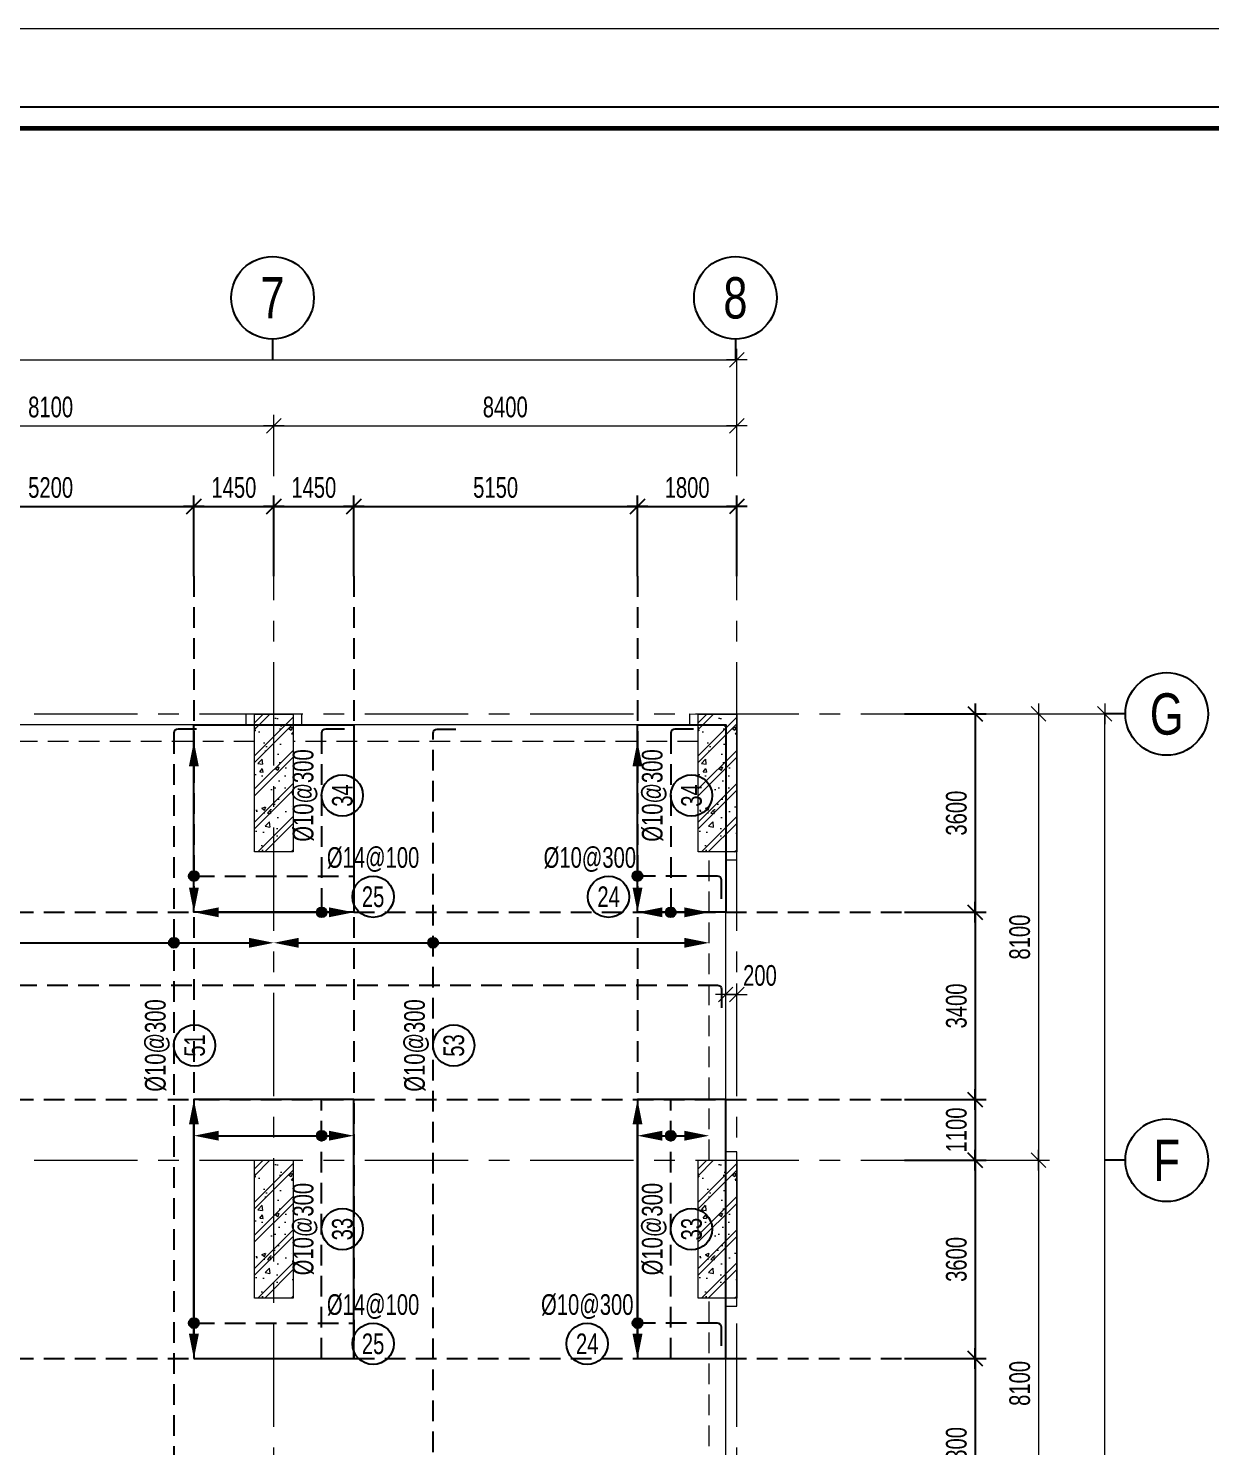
# Model space of a CAD drawing. Extents: x 475529 to 721982, y 1293854 to 1371032.
# Drawn here: x 677546 to 699000, y 1345291 to 1371032 of the extents above; entities that cross this region are included whole.
import ezdxf
from ezdxf.enums import TextEntityAlignment as Align

# ---------------------------------------------------------------- set-up
doc = ezdxf.new("R2010")
doc.units = 0
doc.header["$LTSCALE"] = 1500
doc.header["$MEASUREMENT"] = 0
doc.linetypes.add('CENTER', pattern=[2, 1.25, -0.25, 0.25, -0.25])
doc.linetypes.add('HIDDEN', pattern=[0.375, 0.25, -0.125])
doc.layers.get('Defpoints').update_dxf_attribs({"lineweight": 9})
for name, color, linetype, lineweight in [('02.CDC.DIM', 1, 'Continuous', 20), ('CDC- COT', 3, 'Continuous', 0), ('CDC- DAM', 3, 'Continuous', 5), ('CDC- TRUC', 5, 'CENTER', 15), ('Dim', 8, 'Continuous', 15)]:
    doc.layers.add(name, color=color, linetype=linetype, lineweight=lineweight)
for name, color, linetype in [('CDC-KHUNGTEN', 9, 'Continuous'), ('CDC.02.DIM', 1, 'Continuous'), ('CDC.06.TEXT', 2, 'Continuous'), ('KCS_CHI', 1, 'Continuous'), ('KCS_DIM', 1, 'Continuous'), ('KCS_HIDDEN', 8, 'HIDDEN'), ('KCS_STEEL_TOP', 4, 'HIDDEN'), ('KCS_TEXT_SOTHEP', 2, 'Continuous'), ('KCS_TEXT_THEP', 2, 'Continuous')]:
    doc.layers.add(name, color=color, linetype=linetype)
doc.layers.add('KCS_KHONG_IN', color=87, linetype='Continuous', plot=False)
doc.styles.add('BIGTEXT', font='', dxfattribs={"width": 0.8, "height": 1000})
doc.styles.add('KCS_SMTEXT', font='arial.ttf', dxfattribs={"width": 0.7})
doc.styles.add('VN simplex', font='arial.ttf', dxfattribs={"width": 0.7})
doc.styles.get('BIGTEXT').set_extended_font_data('.VnArialH')
doc.dimstyles.new('DIM A1 1-150 (Time City)', dxfattribs={"dimtxt": 375, "dimasz": 1.25, "dimexe": 200, "dimexo": 0, "dimgap": 150, "dimtad": 1, "dimdec": 0, "dimzin": 13, "dimdsep": 46, "dimtxsty": 'VN simplex', "dimblk1": 'D', "dimblk2": 'D', "dimsah": 1, "dimcen": 0, "dimdle": 50, "dimclrd": 1, "dimclre": 1, "dimclrt": 2, "dimadec": 0, "dimazin": 0, "dimtfac": 1, "dimtdec": 0, "dimtix": 1, "dimtmove": 2, "dimatfit": 3, "dimldrblk": 'D', "dimfxl": 1, "dimtolj": 1, "dimtzin": 13, "dimarcsym": 0})

# ---------------------------------------------------------------- blocks, each defined once
blk = doc.blocks.new('D')
at = {"color": 8}
blk.add_line((150, 0), (-150, 0), dxfattribs=at)
at = {"color": 3}
blk.add_line((106, 106), (-106, -106), dxfattribs=at)
blk = doc.blocks.new('*D235')
at = {"layer": 'Defpoints', "color": 0, "ltscale": 0.5, "transparency": 16777216}
for p in [(48900, 53828), (40800, 53024), (48900, 53024)]:
    blk.add_point(p, dxfattribs=at)
at = {"layer": 'Dim', "color": 1, "lineweight": -2, "ltscale": 0.5, "transparency": 16777216}
for p, q in [((40800, 53024), (40800, 54028)), ((40801, 53828), (48899, 53828)), ((48900, 53024), (48900, 54028))]:
    blk.add_line(p, q, dxfattribs=at)
at = {"layer": 'Dim', "color": 1, "lineweight": -2, "ltscale": 0.5, "transparency": 16777216, "xscale": 1.25, "yscale": 1.25, "zscale": 1.25, "rotation": 180}
blk.add_blockref('D', (40800, 53828), dxfattribs=at)
at = {"layer": 'Dim', "color": 1, "lineweight": -2, "ltscale": 0.5, "transparency": 16777216, "xscale": 1.25, "yscale": 1.25, "zscale": 1.25}
blk.add_blockref('D', (48900, 53828), dxfattribs=at)
at = {"layer": 'Dim', "color": 2, "ltscale": 0.5, "transparency": 16777216, "insert": (44850, 54169), "char_height": 375, "attachment_point": 5, "style": 'VN simplex'}
blk.add_mtext('\\A1;8100', dxfattribs=at)
blk = doc.blocks.new('*D236')
at = {"layer": 'Defpoints', "color": 0, "ltscale": 0.5, "transparency": 16777216}
for p in [(57300, 53828), (48900, 53024), (57300, 53024)]:
    blk.add_point(p, dxfattribs=at)
at = {"layer": 'Dim', "color": 1, "lineweight": -2, "ltscale": 0.5, "transparency": 16777216}
for p, q in [((48900, 53024), (48900, 54028)), ((48901, 53828), (57299, 53828)), ((57300, 53024), (57300, 54028))]:
    blk.add_line(p, q, dxfattribs=at)
at = {"layer": 'Dim', "color": 1, "lineweight": -2, "ltscale": 0.5, "transparency": 16777216, "xscale": 1.25, "yscale": 1.25, "zscale": 1.25, "rotation": 180}
blk.add_blockref('D', (48900, 53828), dxfattribs=at)
at = {"layer": 'Dim', "color": 1, "lineweight": -2, "ltscale": 0.5, "transparency": 16777216, "xscale": 1.25, "yscale": 1.25, "zscale": 1.25}
blk.add_blockref('D', (57300, 53828), dxfattribs=at)
at = {"layer": 'Dim', "color": 2, "ltscale": 0.5, "transparency": 16777216, "insert": (53100, 54169), "char_height": 375, "attachment_point": 5, "style": 'VN simplex'}
blk.add_mtext('\\A1;8400', dxfattribs=at)
blk = doc.blocks.new('*D237')
at = {"layer": 'Defpoints', "color": 0, "ltscale": 0.5, "transparency": 16777216}
for p in [(61803, 48600), (61803, 40500), (62778, 40500)]:
    blk.add_point(p, dxfattribs=at)
at = {"layer": 'Dim', "color": 1, "lineweight": -2, "ltscale": 0.5, "transparency": 16777216}
for p, q in [((61803, 48600), (62978, 48600)), ((62778, 48599), (62778, 40501)), ((61803, 40500), (62978, 40500))]:
    blk.add_line(p, q, dxfattribs=at)
at = {"layer": 'Dim', "color": 1, "lineweight": -2, "ltscale": 0.5, "transparency": 16777216, "xscale": 1.25, "yscale": 1.25, "zscale": 1.25}
for p, rotation in [((62778, 48600), 90), ((62778, 40500), 270)]:
    blk.add_blockref('D', p, dxfattribs=dict(at, rotation=rotation))
at = {"layer": 'Dim', "color": 2, "ltscale": 0.5, "transparency": 16777216, "insert": (62437, 44550), "char_height": 375, "attachment_point": 5, "rotation": 90, "style": 'VN simplex'}
blk.add_mtext('\\A1;8100', dxfattribs=at)
blk = doc.blocks.new('*D238')
at = {"layer": 'Defpoints', "color": 0, "ltscale": 0.5, "transparency": 16777216}
for p in [(61803, 40500), (61803, 32400), (62778, 32400)]:
    blk.add_point(p, dxfattribs=at)
at = {"layer": 'Dim', "color": 1, "lineweight": -2, "ltscale": 0.5, "transparency": 16777216}
for p, q in [((61803, 40500), (62978, 40500)), ((62778, 40499), (62778, 32401)), ((61803, 32400), (62978, 32400))]:
    blk.add_line(p, q, dxfattribs=at)
at = {"layer": 'Dim', "color": 1, "lineweight": -2, "ltscale": 0.5, "transparency": 16777216, "xscale": 1.25, "yscale": 1.25, "zscale": 1.25}
for p, rotation in [((62778, 40500), 90), ((62778, 32400), 270)]:
    blk.add_blockref('D', p, dxfattribs=dict(at, rotation=rotation))
at = {"layer": 'Dim', "color": 2, "ltscale": 0.5, "transparency": 16777216, "insert": (62437, 36450), "char_height": 375, "attachment_point": 5, "rotation": 90, "style": 'VN simplex'}
blk.add_mtext('\\A1;8100', dxfattribs=at)
blk = doc.blocks.new('*D254')
at = {"layer": 'Defpoints', "color": 0, "ltscale": 0.5, "transparency": 16777216}
for p in [(61803, 48600), (63978, 48600), (61803, 0)]:
    blk.add_point(p, dxfattribs=at)
at = {"layer": 'Dim', "color": 1, "lineweight": -2, "ltscale": 0.5, "transparency": 16777216}
for p, q in [((61803, 48600), (64178, 48600)), ((63978, 1), (63978, 48599)), ((61803, 0), (64178, 0))]:
    blk.add_line(p, q, dxfattribs=at)
at = {"layer": 'Dim', "color": 1, "lineweight": -2, "ltscale": 0.5, "transparency": 16777216, "xscale": 1.25, "yscale": 1.25, "zscale": 1.25}
for p, rotation in [((63978, 48600), 90), ((63978, 0), 270)]:
    blk.add_blockref('D', p, dxfattribs=dict(at, rotation=rotation))
at = {"layer": 'Dim', "color": 2, "ltscale": 0.5, "transparency": 16777216, "insert": (63637, 24300), "char_height": 375, "attachment_point": 5, "rotation": 90, "style": 'VN simplex'}
blk.add_mtext('\\A1;48600', dxfattribs=at)
blk = doc.blocks.new('*D257')
at = {"layer": 'Defpoints', "color": 0, "ltscale": 0.5, "transparency": 16777216}
for p in [(57300, 55028), (0, 53024), (57300, 53024)]:
    blk.add_point(p, dxfattribs=at)
at = {"layer": 'Dim', "color": 1, "lineweight": -2, "ltscale": 0.5, "transparency": 16777216}
for p, q in [((0, 53024), (0, 55228)), ((57300, 53024), (57300, 55228)), ((1, 55028), (57299, 55028))]:
    blk.add_line(p, q, dxfattribs=at)
at = {"layer": 'Dim', "color": 1, "lineweight": -2, "ltscale": 0.5, "transparency": 16777216, "xscale": 1.25, "yscale": 1.25, "zscale": 1.25, "rotation": 180}
blk.add_blockref('D', (0, 55028), dxfattribs=at)
at = {"layer": 'Dim', "color": 1, "lineweight": -2, "ltscale": 0.5, "transparency": 16777216, "xscale": 1.25, "yscale": 1.25, "zscale": 1.25}
blk.add_blockref('D', (57300, 55028), dxfattribs=at)
at = {"layer": 'Dim', "color": 2, "ltscale": 0.5, "transparency": 16777216, "insert": (28650, 55369), "char_height": 375, "attachment_point": 5, "style": 'VN simplex'}
blk.add_mtext('\\A1;57300', dxfattribs=at)
blk = doc.blocks.new('*D268')
at = {"layer": 'Defpoints', "color": 0, "ltscale": 0.5, "transparency": 16777216}
for p in [(57300, 43510), (57100, 42869), (57300, 42869)]:
    blk.add_point(p, dxfattribs=at)
at = {"layer": 'Dim', "color": 1, "lineweight": -2, "ltscale": 0.5, "transparency": 16777216}
for p, q in [((57099, 43510), (57098, 43510)), ((57100, 42869), (57100, 43710)), ((57100, 43510), (57300, 43510)), ((57300, 42869), (57300, 43710)), ((57301, 43510), (57303, 43510))]:
    blk.add_line(p, q, dxfattribs=at)
at = {"layer": 'Dim', "color": 1, "lineweight": -2, "ltscale": 0.5, "transparency": 16777216, "xscale": 1.25, "yscale": 1.25, "zscale": 1.25}
blk.add_blockref('D', (57100, 43510), dxfattribs=at)
at = {"layer": 'Dim', "color": 1, "lineweight": -2, "ltscale": 0.5, "transparency": 16777216, "xscale": 1.25, "yscale": 1.25, "zscale": 1.25, "rotation": 180}
blk.add_blockref('D', (57300, 43510), dxfattribs=at)
at = {"layer": 'Dim', "color": 2, "ltscale": 0.5, "transparency": 16777216, "insert": (57722, 43852), "char_height": 375, "attachment_point": 5, "style": 'VN simplex'}
blk.add_mtext('\\A1;200', dxfattribs=at)
blk = doc.blocks.new('cot vach loi tang 3 new')
at = {"layer": 'CDC- COT'}
h = blk.add_hatch(dxfattribs=at)
h.set_pattern_fill('BT-01', color=8, scale=100, pattern_type=2)
h.set_pattern_definition([(50, (-116372, -574478.5), (717.2602, -62.7521), [75, -825]), (355, (-116372, -574478.5), (-138.7513, 752.1921), [60, -660]), (100.4514, (-116312.2, -574483.7), (578.5094, 689.4395), [63.7402, -701.1421]), (46.1842, (-116372, -574278.5), (1067.241, -165.519), [112.5, -1237.5]), (96.6356, (-116283.1, -574292.3), (934.6627, 974.118), [95.6103, -1051.713]), (351.1842, (-116372, -574278.5), (934.662, 974.1186), [90, -990]), (21, (-116272, -574328.5), (596.90705, -402.6189), [75, -825]), (326, (-116272, -574328.5), (243.3153, 725.15), [60, -660]), (71.4514, (-116222.26, -574362.05), (840.2226, 322.5305), [63.7402, -701.1421]), (37.5, (-116372, -574478.5), (12.15986, 332.89385), [0, -652, 0, -670, 0, -662.5]), (7.5, (-116372, -574478.5), (263.06954, 394.4117), [0, -382, 0, -637, 0, -252.5]), (327.5, (-116595, -574478.5), (533.82244, -22.55487), [0, -250, 0, -780, 0, -1035]), (317.5, (-116695, -574478.5), (583.18617, 100.105), [0, -325, 0, -518, 0, -735]), (45, (-116372, -574478.5), (-300.5204, 300.5204), []), (45, (-116372, -574356), (-300.5204, 300.5204), [])])
h.paths.add_polyline_path([(90757, -227243), (91457, -227243), (91457, -229743), (90757, -229743)])
h = blk.add_hatch(dxfattribs=at)
h.set_pattern_fill('BT-01', color=8, scale=100, pattern_type=2)
h.set_pattern_definition([(50, (-108322, -574478.5), (717.2602, -62.7521), [75, -825]), (355, (-108322, -574478.5), (-138.7513, 752.1921), [60, -660]), (100.4514, (-108262.2, -574483.7), (578.5094, 689.4395), [63.7402, -701.1421]), (46.1842, (-108322, -574278.5), (1067.241, -165.519), [112.5, -1237.5]), (96.6356, (-108233.1, -574292.3), (934.6627, 974.118), [95.6103, -1051.713]), (351.1842, (-108322, -574278.5), (934.662, 974.1186), [90, -990]), (21, (-108222, -574328.5), (596.90705, -402.6189), [75, -825]), (326, (-108222, -574328.5), (243.3153, 725.15), [60, -660]), (71.4514, (-108172.26, -574362.05), (840.2226, 322.5305), [63.7402, -701.1421]), (37.5, (-108322, -574478.5), (12.15986, 332.89385), [0, -652, 0, -670, 0, -662.5]), (7.5, (-108322, -574478.5), (263.06954, 394.4117), [0, -382, 0, -637, 0, -252.5]), (327.5, (-108545, -574478.5), (533.82244, -22.55487), [0, -250, 0, -780, 0, -1035]), (317.5, (-108645, -574478.5), (583.18617, 100.105), [0, -325, 0, -518, 0, -735]), (45, (-108322, -574478.5), (-300.5204, 300.5204), []), (45, (-108322, -574356), (-300.5204, 300.5204), [])])
h.paths.add_polyline_path([(98807, -227243), (99507, -227243), (99507, -229743), (98807, -229743)])
h = blk.add_hatch(dxfattribs=at)
h.set_pattern_fill('BT-01', color=8, scale=100, pattern_type=2)
h.set_pattern_definition([(50, (-116372, -582578.5), (717.2602, -62.7521), [75, -825]), (355, (-116372, -582578.5), (-138.7513, 752.1921), [60, -660]), (100.4514, (-116312.2, -582583.7), (578.5094, 689.4395), [63.7402, -701.1421]), (46.1842, (-116372, -582378.5), (1067.241, -165.519), [112.5, -1237.5]), (96.6356, (-116283.1, -582392.3), (934.6627, 974.118), [95.6103, -1051.713]), (351.1842, (-116372, -582378.5), (934.662, 974.1186), [90, -990]), (21, (-116272, -582428.5), (596.90705, -402.6189), [75, -825]), (326, (-116272, -582428.5), (243.3153, 725.15), [60, -660]), (71.4514, (-116222.26, -582462.05), (840.2226, 322.5305), [63.7402, -701.1421]), (37.5, (-116372, -582578.5), (12.15986, 332.89385), [0, -652, 0, -670, 0, -662.5]), (7.5, (-116372, -582578.5), (263.06954, 394.4117), [0, -382, 0, -637, 0, -252.5]), (327.5, (-116595, -582578.5), (533.82244, -22.55487), [0, -250, 0, -780, 0, -1035]), (317.5, (-116695, -582578.5), (583.18617, 100.105), [0, -325, 0, -518, 0, -735]), (45, (-116372, -582578.5), (-300.5204, 300.5204), []), (45, (-116372, -582456), (-300.5204, 300.5204), [])])
h.paths.add_polyline_path([(90757, -235343), (91457, -235343), (91457, -237843), (90757, -237843)])
h = blk.add_hatch(dxfattribs=at)
h.set_pattern_fill('BT-01', color=8, scale=100, pattern_type=2)
h.set_pattern_definition([(50, (-108322, -582578.5), (717.2602, -62.7521), [75, -825]), (355, (-108322, -582578.5), (-138.7513, 752.1921), [60, -660]), (100.4514, (-108262.2, -582583.7), (578.5094, 689.4395), [63.7402, -701.1421]), (46.1842, (-108322, -582378.5), (1067.241, -165.519), [112.5, -1237.5]), (96.6356, (-108233.1, -582392.3), (934.6627, 974.118), [95.6103, -1051.713]), (351.1842, (-108322, -582378.5), (934.662, 974.1186), [90, -990]), (21, (-108222, -582428.5), (596.90705, -402.6189), [75, -825]), (326, (-108222, -582428.5), (243.3153, 725.15), [60, -660]), (71.4514, (-108172.26, -582462.05), (840.2226, 322.5305), [63.7402, -701.1421]), (37.5, (-108322, -582578.5), (12.15986, 332.89385), [0, -652, 0, -670, 0, -662.5]), (7.5, (-108322, -582578.5), (263.06954, 394.4117), [0, -382, 0, -637, 0, -252.5]), (327.5, (-108545, -582578.5), (533.82244, -22.55487), [0, -250, 0, -780, 0, -1035]), (317.5, (-108645, -582578.5), (583.18617, 100.105), [0, -325, 0, -518, 0, -735]), (45, (-108322, -582578.5), (-300.5204, 300.5204), []), (45, (-108322, -582456), (-300.5204, 300.5204), [])])
h.paths.add_polyline_path([(98807, -235343), (99507, -235343), (99507, -237843), (98807, -237843)])
for points in [[(90757, -227243), (91457, -227243), (91457, -229743), (90757, -229743)], [(98807, -227243), (99507, -227243), (99507, -229743), (98807, -229743)], [(90757, -235343), (91457, -235343), (91457, -237843), (90757, -237843)], [(98807, -235343), (99507, -235343), (99507, -237843), (98807, -237843)]]:
    blk.add_lwpolyline(points, close=True, dxfattribs=at)
blk = doc.blocks.new('_Axis name')
at = {"layer": 'CDC.02.DIM'}
blk.add_line((0, 2.5), (0, 0), dxfattribs=at)
blk.add_circle((0, 7.5), 5, dxfattribs=at)
at = {"layer": 'CDC.02.DIM', "style": 'BIGTEXT', "width": 0.75}
blk.add_attdef('.', text='', height=5, dxfattribs=at).set_placement((0, 7.5), align=Align.MIDDLE)
blk = doc.blocks.new('KCS_MuiTenRaiThep')
blk.add_lwpolyline([(0, 0, 0, 1.2, 0), (3, 0, 1.2, 1.2, 0)], format="xyseb")
blk = doc.blocks.new('KCS_ChamRaiThep')
h = blk.add_hatch(color=256)
h.dxf.hatch_style = 1
h.paths.add_polyline_path([(0.6, 0, 1), (-0.6, 0, 1)])
blk.add_circle((0, 0), 0.6)
blk = doc.blocks.new('*D54')
at = {"layer": 'Defpoints', "color": 0, "transparency": 16777216}
for p in [(680550, 1362356), (675350, 1361090), (680550, 1361090)]:
    blk.add_point(p, dxfattribs=at)
at = {"layer": 'KCS_DIM', "color": 1, "lineweight": -2, "transparency": 16777216}
for p, q in [((675350, 1361090), (675350, 1362556)), ((680550, 1361090), (680550, 1362556)), ((675351, 1362356), (680549, 1362356))]:
    blk.add_line(p, q, dxfattribs=at)
at = {"layer": 'KCS_DIM', "color": 1, "lineweight": -2, "transparency": 16777216, "xscale": 1.25, "yscale": 1.25, "zscale": 1.25, "rotation": 180}
blk.add_blockref('D', (675350, 1362356), dxfattribs=at)
at = {"layer": 'KCS_DIM', "color": 1, "lineweight": -2, "transparency": 16777216, "xscale": 1.25, "yscale": 1.25, "zscale": 1.25}
blk.add_blockref('D', (680550, 1362356), dxfattribs=at)
at = {"layer": 'KCS_DIM', "color": 2, "transparency": 16777216, "insert": (677950, 1362697), "char_height": 375, "attachment_point": 5, "style": 'VN simplex'}
blk.add_mtext('\\A1;5200', dxfattribs=at)
blk = doc.blocks.new('*D55')
at = {"layer": 'Defpoints', "color": 0, "transparency": 16777216}
for p in [(682000, 1362356), (680550, 1361090), (682000, 1361090)]:
    blk.add_point(p, dxfattribs=at)
at = {"layer": 'KCS_DIM', "color": 1, "lineweight": -2, "transparency": 16777216}
for p, q in [((680550, 1361090), (680550, 1362556)), ((682000, 1361090), (682000, 1362556)), ((680551, 1362356), (681999, 1362356))]:
    blk.add_line(p, q, dxfattribs=at)
at = {"layer": 'KCS_DIM', "color": 1, "lineweight": -2, "transparency": 16777216, "xscale": 1.25, "yscale": 1.25, "zscale": 1.25, "rotation": 180}
blk.add_blockref('D', (680550, 1362356), dxfattribs=at)
at = {"layer": 'KCS_DIM', "color": 1, "lineweight": -2, "transparency": 16777216, "xscale": 1.25, "yscale": 1.25, "zscale": 1.25}
blk.add_blockref('D', (682000, 1362356), dxfattribs=at)
at = {"layer": 'KCS_DIM', "color": 2, "transparency": 16777216, "insert": (681275, 1362697), "char_height": 375, "attachment_point": 5, "style": 'VN simplex'}
blk.add_mtext('\\A1;1450', dxfattribs=at)
blk = doc.blocks.new('*D56')
at = {"layer": 'Defpoints', "color": 0, "transparency": 16777216}
for p in [(683450, 1362356), (682000, 1361090), (683450, 1361090)]:
    blk.add_point(p, dxfattribs=at)
at = {"layer": 'KCS_DIM', "color": 1, "lineweight": -2, "transparency": 16777216}
for p, q in [((682000, 1361090), (682000, 1362556)), ((683450, 1361090), (683450, 1362556)), ((682001, 1362356), (683449, 1362356))]:
    blk.add_line(p, q, dxfattribs=at)
at = {"layer": 'KCS_DIM', "color": 1, "lineweight": -2, "transparency": 16777216, "xscale": 1.25, "yscale": 1.25, "zscale": 1.25, "rotation": 180}
blk.add_blockref('D', (682000, 1362356), dxfattribs=at)
at = {"layer": 'KCS_DIM', "color": 1, "lineweight": -2, "transparency": 16777216, "xscale": 1.25, "yscale": 1.25, "zscale": 1.25}
blk.add_blockref('D', (683450, 1362356), dxfattribs=at)
at = {"layer": 'KCS_DIM', "color": 2, "transparency": 16777216, "insert": (682725, 1362697), "char_height": 375, "attachment_point": 5, "style": 'VN simplex'}
blk.add_mtext('\\A1;1450', dxfattribs=at)
blk = doc.blocks.new('*D57')
at = {"layer": 'Defpoints', "color": 0, "transparency": 16777216}
for p in [(688600, 1362356), (683450, 1361090), (688600, 1361090)]:
    blk.add_point(p, dxfattribs=at)
at = {"layer": 'KCS_DIM', "color": 1, "lineweight": -2, "transparency": 16777216}
for p, q in [((683450, 1361090), (683450, 1362556)), ((688600, 1361090), (688600, 1362556)), ((683451, 1362356), (688599, 1362356))]:
    blk.add_line(p, q, dxfattribs=at)
at = {"layer": 'KCS_DIM', "color": 1, "lineweight": -2, "transparency": 16777216, "xscale": 1.25, "yscale": 1.25, "zscale": 1.25, "rotation": 180}
blk.add_blockref('D', (683450, 1362356), dxfattribs=at)
at = {"layer": 'KCS_DIM', "color": 1, "lineweight": -2, "transparency": 16777216, "xscale": 1.25, "yscale": 1.25, "zscale": 1.25}
blk.add_blockref('D', (688600, 1362356), dxfattribs=at)
at = {"layer": 'KCS_DIM', "color": 2, "transparency": 16777216, "insert": (686025, 1362697), "char_height": 375, "attachment_point": 5, "style": 'VN simplex'}
blk.add_mtext('\\A1;5150', dxfattribs=at)
blk = doc.blocks.new('*D58')
at = {"layer": 'Defpoints', "color": 0, "transparency": 16777216}
for p in [(690400, 1362356), (688600, 1361090), (690400, 1361090)]:
    blk.add_point(p, dxfattribs=at)
at = {"layer": 'KCS_DIM', "color": 1, "lineweight": -2, "transparency": 16777216}
for p, q in [((688600, 1361090), (688600, 1362556)), ((690400, 1361090), (690400, 1362556)), ((688601, 1362356), (690399, 1362356))]:
    blk.add_line(p, q, dxfattribs=at)
at = {"layer": 'KCS_DIM', "color": 1, "lineweight": -2, "transparency": 16777216, "xscale": 1.25, "yscale": 1.25, "zscale": 1.25, "rotation": 180}
blk.add_blockref('D', (688600, 1362356), dxfattribs=at)
at = {"layer": 'KCS_DIM', "color": 1, "lineweight": -2, "transparency": 16777216, "xscale": 1.25, "yscale": 1.25, "zscale": 1.25}
blk.add_blockref('D', (690400, 1362356), dxfattribs=at)
at = {"layer": 'KCS_DIM', "color": 2, "transparency": 16777216, "insert": (689500, 1362697), "char_height": 375, "attachment_point": 5, "style": 'VN simplex'}
blk.add_mtext('\\A1;1800', dxfattribs=at)
blk = doc.blocks.new('*D30')
at = {"layer": 'Defpoints', "color": 0, "transparency": 16777216}
for p in [(693446, 1358589), (693446, 1354989), (694728, 1354989)]:
    blk.add_point(p, dxfattribs=at)
at = {"layer": 'KCS_DIM', "color": 1, "lineweight": -2, "transparency": 16777216}
for p, q in [((693446, 1358589), (694928, 1358589)), ((694728, 1358588), (694728, 1354990)), ((693446, 1354989), (694928, 1354989))]:
    blk.add_line(p, q, dxfattribs=at)
at = {"layer": 'KCS_DIM', "color": 1, "lineweight": -2, "transparency": 16777216, "xscale": 1.25, "yscale": 1.25, "zscale": 1.25}
for p, rotation in [((694728, 1358589), 90), ((694728, 1354989), 270)]:
    blk.add_blockref('D', p, dxfattribs=dict(at, rotation=rotation))
at = {"layer": 'KCS_DIM', "color": 2, "transparency": 16777216, "insert": (694387, 1356789), "char_height": 375, "attachment_point": 5, "rotation": 90, "style": 'VN simplex'}
blk.add_mtext('\\A1;3600', dxfattribs=at)
blk = doc.blocks.new('*D31')
at = {"layer": 'Defpoints', "color": 0, "transparency": 16777216}
for p in [(693446, 1354989), (693446, 1351589), (694728, 1351589)]:
    blk.add_point(p, dxfattribs=at)
at = {"layer": 'KCS_DIM', "color": 1, "lineweight": -2, "transparency": 16777216}
for p, q in [((693446, 1354989), (694928, 1354989)), ((694728, 1354988), (694728, 1351590)), ((693446, 1351589), (694928, 1351589))]:
    blk.add_line(p, q, dxfattribs=at)
at = {"layer": 'KCS_DIM', "color": 1, "lineweight": -2, "transparency": 16777216, "xscale": 1.25, "yscale": 1.25, "zscale": 1.25}
for p, rotation in [((694728, 1354989), 90), ((694728, 1351589), 270)]:
    blk.add_blockref('D', p, dxfattribs=dict(at, rotation=rotation))
at = {"layer": 'KCS_DIM', "color": 2, "transparency": 16777216, "insert": (694387, 1353289), "char_height": 375, "attachment_point": 5, "rotation": 90, "style": 'VN simplex'}
blk.add_mtext('\\A1;3400', dxfattribs=at)
blk = doc.blocks.new('*D32')
at = {"layer": 'Defpoints', "color": 0, "transparency": 16777216}
for p in [(693446, 1351589), (693446, 1350489), (694728, 1350489)]:
    blk.add_point(p, dxfattribs=at)
at = {"layer": 'KCS_DIM', "color": 1, "lineweight": -2, "transparency": 16777216}
for p, q in [((693446, 1351589), (694928, 1351589)), ((694728, 1351588), (694728, 1350490)), ((693446, 1350489), (694928, 1350489))]:
    blk.add_line(p, q, dxfattribs=at)
at = {"layer": 'KCS_DIM', "color": 1, "lineweight": -2, "transparency": 16777216, "xscale": 1.25, "yscale": 1.25, "zscale": 1.25}
for p, rotation in [((694728, 1351589), 90), ((694728, 1350489), 270)]:
    blk.add_blockref('D', p, dxfattribs=dict(at, rotation=rotation))
at = {"layer": 'KCS_DIM', "color": 2, "transparency": 16777216, "insert": (694387, 1351039), "char_height": 375, "attachment_point": 5, "rotation": 90, "style": 'VN simplex'}
blk.add_mtext('\\A1;1100', dxfattribs=at)
blk = doc.blocks.new('*D33')
at = {"layer": 'Defpoints', "color": 0, "transparency": 16777216}
for p in [(693446, 1350489), (693446, 1346889), (694728, 1346889)]:
    blk.add_point(p, dxfattribs=at)
at = {"layer": 'KCS_DIM', "color": 1, "lineweight": -2, "transparency": 16777216}
for p, q in [((693446, 1350489), (694928, 1350489)), ((694728, 1350488), (694728, 1346890)), ((693446, 1346889), (694928, 1346889))]:
    blk.add_line(p, q, dxfattribs=at)
at = {"layer": 'KCS_DIM', "color": 1, "lineweight": -2, "transparency": 16777216, "xscale": 1.25, "yscale": 1.25, "zscale": 1.25}
for p, rotation in [((694728, 1350489), 90), ((694728, 1346889), 270)]:
    blk.add_blockref('D', p, dxfattribs=dict(at, rotation=rotation))
at = {"layer": 'KCS_DIM', "color": 2, "transparency": 16777216, "insert": (694387, 1348689), "char_height": 375, "attachment_point": 5, "rotation": 90, "style": 'VN simplex'}
blk.add_mtext('\\A1;3600', dxfattribs=at)
blk = doc.blocks.new('*D34')
at = {"layer": 'Defpoints', "color": 0, "transparency": 16777216}
for p in [(693446, 1346889), (693446, 1343589), (694728, 1343589)]:
    blk.add_point(p, dxfattribs=at)
at = {"layer": 'KCS_DIM', "color": 1, "lineweight": -2, "transparency": 16777216}
for p, q in [((693446, 1346889), (694928, 1346889)), ((694728, 1346888), (694728, 1343590)), ((693446, 1343589), (694928, 1343589))]:
    blk.add_line(p, q, dxfattribs=at)
at = {"layer": 'KCS_DIM', "color": 1, "lineweight": -2, "transparency": 16777216, "xscale": 1.25, "yscale": 1.25, "zscale": 1.25}
for p, rotation in [((694728, 1346889), 90), ((694728, 1343589), 270)]:
    blk.add_blockref('D', p, dxfattribs=dict(at, rotation=rotation))
at = {"layer": 'KCS_DIM', "color": 2, "transparency": 16777216, "insert": (694387, 1345239), "char_height": 375, "attachment_point": 5, "rotation": 90, "style": 'VN simplex'}
blk.add_mtext('\\A1;3300', dxfattribs=at)
blk = doc.blocks.new('*D223')
at = {"layer": 'Defpoints', "color": 0, "transparency": 16777216}
for p in [(680550, 1362356), (675350, 1361090), (680550, 1361090)]:
    blk.add_point(p, dxfattribs=at)
at = {"layer": 'KCS_DIM', "color": 1, "lineweight": -2, "transparency": 16777216}
for p, q in [((675350, 1361090), (675350, 1362556)), ((680550, 1361090), (680550, 1362556)), ((675351, 1362356), (680549, 1362356))]:
    blk.add_line(p, q, dxfattribs=at)
at = {"layer": 'KCS_DIM', "color": 1, "lineweight": -2, "transparency": 16777216, "xscale": 1.25, "yscale": 1.25, "zscale": 1.25, "rotation": 180}
blk.add_blockref('D', (675350, 1362356), dxfattribs=at)
at = {"layer": 'KCS_DIM', "color": 1, "lineweight": -2, "transparency": 16777216, "xscale": 1.25, "yscale": 1.25, "zscale": 1.25}
blk.add_blockref('D', (680550, 1362356), dxfattribs=at)
at = {"layer": 'KCS_DIM', "color": 2, "transparency": 16777216, "insert": (677950, 1362697), "char_height": 375, "attachment_point": 5, "style": 'VN simplex'}
blk.add_mtext('\\A1;5200', dxfattribs=at)
blk = doc.blocks.new('*D224')
at = {"layer": 'Defpoints', "color": 0, "transparency": 16777216}
for p in [(682000, 1362356), (680550, 1361090), (682000, 1361090)]:
    blk.add_point(p, dxfattribs=at)
at = {"layer": 'KCS_DIM', "color": 1, "lineweight": -2, "transparency": 16777216}
for p, q in [((680550, 1361090), (680550, 1362556)), ((682000, 1361090), (682000, 1362556)), ((680551, 1362356), (681999, 1362356))]:
    blk.add_line(p, q, dxfattribs=at)
at = {"layer": 'KCS_DIM', "color": 1, "lineweight": -2, "transparency": 16777216, "xscale": 1.25, "yscale": 1.25, "zscale": 1.25, "rotation": 180}
blk.add_blockref('D', (680550, 1362356), dxfattribs=at)
at = {"layer": 'KCS_DIM', "color": 1, "lineweight": -2, "transparency": 16777216, "xscale": 1.25, "yscale": 1.25, "zscale": 1.25}
blk.add_blockref('D', (682000, 1362356), dxfattribs=at)
at = {"layer": 'KCS_DIM', "color": 2, "transparency": 16777216, "insert": (681275, 1362697), "char_height": 375, "attachment_point": 5, "style": 'VN simplex'}
blk.add_mtext('\\A1;1450', dxfattribs=at)
blk = doc.blocks.new('*D225')
at = {"layer": 'Defpoints', "color": 0, "transparency": 16777216}
for p in [(683450, 1362356), (682000, 1361090), (683450, 1361090)]:
    blk.add_point(p, dxfattribs=at)
at = {"layer": 'KCS_DIM', "color": 1, "lineweight": -2, "transparency": 16777216}
for p, q in [((682000, 1361090), (682000, 1362556)), ((683450, 1361090), (683450, 1362556)), ((682001, 1362356), (683449, 1362356))]:
    blk.add_line(p, q, dxfattribs=at)
at = {"layer": 'KCS_DIM', "color": 1, "lineweight": -2, "transparency": 16777216, "xscale": 1.25, "yscale": 1.25, "zscale": 1.25, "rotation": 180}
blk.add_blockref('D', (682000, 1362356), dxfattribs=at)
at = {"layer": 'KCS_DIM', "color": 1, "lineweight": -2, "transparency": 16777216, "xscale": 1.25, "yscale": 1.25, "zscale": 1.25}
blk.add_blockref('D', (683450, 1362356), dxfattribs=at)
at = {"layer": 'KCS_DIM', "color": 2, "transparency": 16777216, "insert": (682725, 1362697), "char_height": 375, "attachment_point": 5, "style": 'VN simplex'}
blk.add_mtext('\\A1;1450', dxfattribs=at)
blk = doc.blocks.new('*D226')
at = {"layer": 'Defpoints', "color": 0, "transparency": 16777216}
for p in [(688600, 1362356), (683450, 1361090), (688600, 1361090)]:
    blk.add_point(p, dxfattribs=at)
at = {"layer": 'KCS_DIM', "color": 1, "lineweight": -2, "transparency": 16777216}
for p, q in [((683450, 1361090), (683450, 1362556)), ((688600, 1361090), (688600, 1362556)), ((683451, 1362356), (688599, 1362356))]:
    blk.add_line(p, q, dxfattribs=at)
at = {"layer": 'KCS_DIM', "color": 1, "lineweight": -2, "transparency": 16777216, "xscale": 1.25, "yscale": 1.25, "zscale": 1.25, "rotation": 180}
blk.add_blockref('D', (683450, 1362356), dxfattribs=at)
at = {"layer": 'KCS_DIM', "color": 1, "lineweight": -2, "transparency": 16777216, "xscale": 1.25, "yscale": 1.25, "zscale": 1.25}
blk.add_blockref('D', (688600, 1362356), dxfattribs=at)
at = {"layer": 'KCS_DIM', "color": 2, "transparency": 16777216, "insert": (686025, 1362697), "char_height": 375, "attachment_point": 5, "style": 'VN simplex'}
blk.add_mtext('\\A1;5150', dxfattribs=at)
blk = doc.blocks.new('*D227')
at = {"layer": 'Defpoints', "color": 0, "transparency": 16777216}
for p in [(690400, 1362356), (688600, 1361090), (690400, 1361090)]:
    blk.add_point(p, dxfattribs=at)
at = {"layer": 'KCS_DIM', "color": 1, "lineweight": -2, "transparency": 16777216}
for p, q in [((688600, 1361090), (688600, 1362556)), ((690400, 1361090), (690400, 1362556)), ((688601, 1362356), (690399, 1362356))]:
    blk.add_line(p, q, dxfattribs=at)
at = {"layer": 'KCS_DIM', "color": 1, "lineweight": -2, "transparency": 16777216, "xscale": 1.25, "yscale": 1.25, "zscale": 1.25, "rotation": 180}
blk.add_blockref('D', (688600, 1362356), dxfattribs=at)
at = {"layer": 'KCS_DIM', "color": 1, "lineweight": -2, "transparency": 16777216, "xscale": 1.25, "yscale": 1.25, "zscale": 1.25}
blk.add_blockref('D', (690400, 1362356), dxfattribs=at)
at = {"layer": 'KCS_DIM', "color": 2, "transparency": 16777216, "insert": (689500, 1362697), "char_height": 375, "attachment_point": 5, "style": 'VN simplex'}
blk.add_mtext('\\A1;1800', dxfattribs=at)
blk = doc.blocks.new('KHUNG TEN')
at = {"layer": 'CDC-KHUNGTEN', "color": 8}
blk.add_lwpolyline([(75096, 1100), (83000, 1100), (83000, 58300), (3000, 58300), (3000, 1100), (75096, 1100)], dxfattribs=at)
at = {"layer": 'CDC-KHUNGTEN', "color": 255, "lineweight": 60}
blk.add_lwpolyline([(74900, 1400), (74900, 58000), (3300, 58000), (3300, 1400), (74900, 1400)], close=True, dxfattribs=at)
at = {"layer": 'Defpoints', "color": 1, "ltscale": 0.2}
blk.add_lwpolyline([(0, 0), (0, 59400), (84100, 59400), (84100, 0), (0, 0)], close=True, dxfattribs=at)
blk = doc.blocks.new('MBT04')
at = {"layer": 'CDC- DAM'}
for p, q in [((48550, 48400), (41150, 48400)), ((56600, 48400), (49250, 48400)), ((57100, 40500), (57100, 46100)), ((57100, 32500), (57100, 38000))]:
    blk.add_line(p, q, dxfattribs=at)
for points in [[(48400, 48400), (48400, 48600), (49400, 48600), (49400, 48400)], [(56450, 48400), (56450, 48600), (57300, 48599.3)], [(57100, 45950), (57300, 45950), (57300, 48600)], [(57100, 37850), (57300, 37850), (57300, 40650), (57100, 40650)]]:
    blk.add_lwpolyline(points, dxfattribs=at)
at = {"layer": 'CDC- DAM', "linetype": 'HIDDEN'}
for points in [[(48550, 48100), (41150, 48100)], [(56600, 48100), (49250, 48100)], [(56800, 40500), (56800, 46100)], [(56800, 32500), (56800, 38000)]]:
    blk.add_lwpolyline(points, dxfattribs=at)
at = {"layer": 'CDC- TRUC'}
for p, q in [((48900, -3337), (48900, 53023.7)), ((57300, -3337), (57300, 53023.7)), ((-3448.4, 48600), (62778.1, 48600)), ((-3448.4, 40500), (62778.1, 40500))]:
    blk.add_line(p, q, dxfattribs=at)
blk.add_blockref('cot vach loi tang 3 new', (-42207.4, 275842.2))
at = {"layer": '02.CDC.DIM', "xscale": 150, "yscale": 150, "zscale": 150}
for p, values in [((48876.7, 55027.8), {'.': '7'}), ((57276.7, 55027.8), {'.': '8'})]:
    blk.add_blockref('_Axis name', p, dxfattribs=at).add_auto_attribs(values)
at = {"layer": '02.CDC.DIM'}
ref = blk.add_blockref('_Axis name', (63978.1, 48600), dxfattribs=dict(at, xscale=150, yscale=150, zscale=150, rotation=270))
ref.add_attrib('.', 'G', dxfattribs={"layer": 'CDC.02.DIM', "height": 750, "style": 'BIGTEXT', "width": 0.75}).set_placement((65103.1, 48600), align=Align.MIDDLE)
ref = blk.add_blockref('_Axis name', (63978.1, 40500), dxfattribs=dict(at, xscale=150, yscale=150, zscale=150, rotation=270))
ref.add_attrib('.', 'F', dxfattribs={"layer": 'CDC.02.DIM', "height": 750, "style": 'BIGTEXT', "width": 0.75}).set_placement((65103.1, 40500), align=Align.MIDDLE)
at = {"layer": 'Dim', "color": 1, "ltscale": 0.5}
for base, p1, p2, picture, middle in [((57300, 55027.8), (0, 53023.7), (57300, 53023.7), '*D257', (28650, 55369.4)), ((48900, 53827.8), (40800, 53023.7), (48900, 53023.7), '*D235', (44850, 54169.3)), ((57300, 53827.8), (48900, 53023.7), (57300, 53023.7), '*D236', (53100, 54169.3))]:
    dim = blk.add_linear_dim(base=base, p1=p1, p2=p2, dimstyle='DIM A1 1-150 (Time City)', dxfattribs=at)
    dim.commit()
    dim.dimension.update_dxf_attribs({"geometry": picture, "text_midpoint": middle})
for base, p1, p2, picture, middle in [((62778.1, 40500), (61803.5, 48600), (61803.5, 40500), '*D237', (62436.7, 44550)), ((63978.1, 48600), (61803.5, 0), (61803.5, 48600), '*D254', (63636.7, 24300)), ((62778.1, 32400), (61803.5, 40500), (61803.5, 32400), '*D238', (62436.7, 36450))]:
    dim = blk.add_linear_dim(base=base, p1=p1, p2=p2, angle=90, dimstyle='DIM A1 1-150 (Time City)', dxfattribs=at)
    dim.commit()
    dim.dimension.update_dxf_attribs({"geometry": picture, "text_midpoint": middle})
dim = blk.add_linear_dim(base=(57300, 43510.3), p1=(57100, 42869.1), p2=(57300, 42869.1), dimstyle='DIM A1 1-150 (Time City)', dxfattribs=at)
dim.commit()
dim.dimension.update_dxf_attribs({"geometry": '*D268', "text_midpoint": (57722.4, 43851.8), "dimtype": 160})

msp = doc.modelspace()

# ---------------------------------------------------------------- linework, layer by layer
at = {"layer": 'KCS_CHI', "color": 1}
for points in [[(680549.3, 1355319), (680549.3, 1357759)], [(688599.3, 1355319), (688599.3, 1357759)], [(680879.8, 1354989), (683119.8, 1354989)], [(688930.8, 1354989), (689570.3, 1354989)], [(680549.3, 1347219), (680549.3, 1351259)], [(688599.8, 1347219), (688599.8, 1351259)], [(680879.8, 1350934.4), (683119.8, 1350934.4)], [(688929.8, 1350934.2), (689569.8, 1350934.2)]]:
    msp.add_lwpolyline(points, dxfattribs=at)
at = {"layer": 'KCS_CHI'}
for points in [[(676329.8, 1354435.7), (681669.8, 1354435.7)], [(682329.8, 1354435.7), (689569.8, 1354435.7)]]:
    msp.add_lwpolyline(points, dxfattribs=at)
at = {"layer": 'KCS_HIDDEN', "color": 164}
for p, q in [((680549.8, 1361090), (680549.8, 1346889)), ((683449.8, 1361090), (683449.8, 1346889)), ((688599.8, 1361090), (688599.8, 1346889)), ((631140.9, 1354989), (693446.4, 1354989)), ((631140.9, 1351589), (693446.4, 1351589)), ((631140.9, 1346889), (693446.4, 1346889))]:
    msp.add_line(p, q, dxfattribs=at)
at = {"layer": 'KCS_KHONG_IN'}
for points in [[(680549.8, 1358389), (683449.8, 1358389), (683449.8, 1354989), (680549.8, 1354989)], [(688599.8, 1358389), (690199.8, 1358389), (690199.8, 1354989), (688599.8, 1354989)], [(680549.8, 1346889), (683449.8, 1346889), (683449.8, 1351589), (680549.8, 1351589)], [(688599.8, 1346889), (690199.8, 1346889), (690199.8, 1351589), (688599.8, 1351589)]]:
    msp.add_lwpolyline(points, close=True, dxfattribs=at)
at = {"layer": 'KCS_STEEL_TOP'}
for points in [[(680598.8, 1358314), (680261.3, 1358314), (680232.6, 1358308.3), (680208.3, 1358292.1), (680192, 1358267.8), (680186.3, 1358239), (680186.3, 1310339), (680192, 1310310.3), (680208.3, 1310286), (680232.6, 1310269.8), (680261.3, 1310264), (680598.8, 1310264)], [(683280.2, 1358314.3), (682942.7, 1358314.3), (682914, 1358308.6), (682889.7, 1358292.3), (682873.4, 1358268), (682867.7, 1358239.3), (682867.7, 1354989.3)], [(685302.5, 1333864), (684965, 1333864), (684936.3, 1333869.8), (684911.9, 1333886), (684895.7, 1333910.3), (684890, 1333939), (684890, 1358239), (684895.7, 1358267.8), (684911.9, 1358292.1), (684936.3, 1358308.3), (684965, 1358314), (685302.5, 1358314)], [(689616.3, 1358314), (689278.8, 1358314), (689250.1, 1358308.3), (689225.7, 1358292.1), (689209.5, 1358267.8), (689203.8, 1358239), (689203.8, 1354989)], [(680549.8, 1355646.8), (683449.8, 1355646.8)], [(690124.8, 1355234.3), (690124.8, 1355571.8), (690119.1, 1355600.5), (690102.9, 1355624.8), (690078.5, 1355641.1), (690049.8, 1355646.8), (688599.8, 1355646.8)], [(633374.8, 1353255.4), (633374.8, 1353592.9), (633380.5, 1353621.6), (633396.8, 1353645.9), (633421.1, 1353662.2), (633449.8, 1353667.9), (690049.8, 1353667.9), (690078.5, 1353662.2), (690102.9, 1353645.9), (690119.1, 1353621.6), (690124.8, 1353592.9), (690124.8, 1353255.4)], [(682867.7, 1346889.3), (682867.7, 1351589.3)], [(689203.8, 1346889), (689203.8, 1351589)], [(680549.8, 1347532.7), (683449.8, 1347532.7)], [(690124.8, 1347120.2), (690124.8, 1347457.7), (690119.1, 1347486.4), (690102.9, 1347510.7), (690078.5, 1347527), (690049.8, 1347532.7), (688599.8, 1347532.7)]]:
    msp.add_lwpolyline(points, dxfattribs=at)
at = {"layer": 'KCS_TEXT_SOTHEP', "color": 1}
for centre in [(683242.7, 1357109.2), (689578.8, 1357109.2), (683801.3, 1355271.8), (688073.7, 1355271.8), (680561.3, 1352572.1), (685265, 1352572.1), (683242.7, 1349239.3), (689578.8, 1349239), (683801.3, 1347157.7), (687685.4, 1347157.7)]:
    msp.add_circle(centre, 375, dxfattribs=at)

# ---------------------------------------------------------------- block references
at = {"layer": 'CDC.06.TEXT', "xscale": 1.29930377314748, "yscale": 1.29930377314748, "zscale": 1.29930377314748}
msp.add_blockref('KHUNG TEN', (612710.7, 1293853.6, 0), dxfattribs=at)
at = {"layer": 'Dim'}
msp.add_blockref('MBT04', (633099.8, 1309989), dxfattribs=at)
at = {"layer": 'KCS_CHI', "xscale": 150, "yscale": 150, "zscale": 150}
for name, p, rotation in [('KCS_MuiTenRaiThep', (680549.3, 1358089), 270), ('KCS_MuiTenRaiThep', (688599.3, 1358089), 270), ('KCS_ChamRaiThep', (680549.3, 1355646.8), 90.0000000000002), ('KCS_MuiTenRaiThep', (680549.3, 1354989), 90.0000000000002), ('KCS_ChamRaiThep', (688599.3, 1355646.8), 90.0000000000002), ('KCS_MuiTenRaiThep', (688599.3, 1354989), 90.0000000000002), ('KCS_MuiTenRaiThep', (683449.8, 1354989), 179.9999999999998), ('KCS_MuiTenRaiThep', (689900.3, 1354989), 179.9999999999998), ('KCS_MuiTenRaiThep', (681999.8, 1354435.7), 179.9999999999998), ('KCS_MuiTenRaiThep', (689899.8, 1354435.7), 179.9999999999998), ('KCS_MuiTenRaiThep', (680549.3, 1351589), 270), ('KCS_MuiTenRaiThep', (688599.8, 1351589), 270), ('KCS_MuiTenRaiThep', (683449.8, 1350934.4), 179.9999999999998), ('KCS_MuiTenRaiThep', (689899.8, 1350934.2), 179.9999999999998), ('KCS_ChamRaiThep', (680549.3, 1347532.7), 90.0000000000002), ('KCS_ChamRaiThep', (688599.8, 1347532.7), 90.0000000000002), ('KCS_MuiTenRaiThep', (680549.3, 1346889), 90.0000000000002), ('KCS_MuiTenRaiThep', (688599.8, 1346889), 90.0000000000002)]:
    msp.add_blockref(name, p, dxfattribs=dict(at, rotation=rotation))
for name, p in [('KCS_MuiTenRaiThep', (680549.8, 1354989)), ('KCS_ChamRaiThep', (682867.7, 1354989)), ('KCS_MuiTenRaiThep', (688600.8, 1354989)), ('KCS_ChamRaiThep', (689203.8, 1354989)), ('KCS_ChamRaiThep', (680186.3, 1354435.7)), ('KCS_MuiTenRaiThep', (681999.8, 1354435.7)), ('KCS_ChamRaiThep', (684890.1, 1354435.7)), ('KCS_MuiTenRaiThep', (680549.8, 1350934.4)), ('KCS_ChamRaiThep', (682867.7, 1350934.4)), ('KCS_MuiTenRaiThep', (688599.8, 1350934.2)), ('KCS_ChamRaiThep', (689203.8, 1350934.2))]:
    msp.add_blockref(name, p, dxfattribs=at)

# ---------------------------------------------------------------- texts
at = {"layer": 'KCS_TEXT_SOTHEP', "style": 'KCS_SMTEXT', "width": 0.7}
for s, p in [('34', (683242.7, 1357109.2)), ('34', (689578.8, 1357109.2)), ('51', (680561.3, 1352572.1)), ('53', (685265, 1352572.1)), ('33', (683242.7, 1349239.3)), ('33', (689578.8, 1349239))]:
    msp.add_text(s, height=375, rotation=90, dxfattribs=at).set_placement(p, align=Align.MIDDLE_CENTER)
for s, p in [('25', (683801.3, 1355271.8)), ('24', (688075.1, 1355271.8)), ('25', (683801.3, 1347157.7)), ('24', (687686.8, 1347157.7))]:
    msp.add_text(s, height=375, dxfattribs=at).set_placement(p, align=Align.MIDDLE_CENTER)
at = {"layer": 'KCS_TEXT_THEP', "style": 'KCS_SMTEXT', "width": 0.7}
for p in [(682717.7, 1357109.2), (689053.8, 1357109.2), (680036.3, 1352572.1), (684740, 1352572.1), (682717.7, 1349239.3), (689053.8, 1349239)]:
    msp.add_text('%%C10@300', height=375, rotation=90, dxfattribs=at).set_placement(p, align=Align.CENTER)
for s, p in [('%%C14@100', (683801.3, 1355796.8)), ('%%C10@300', (687734.6, 1355796.8)), ('%%C14@100', (683801.3, 1347682.7)), ('%%C10@300', (687688.1, 1347682.7))]:
    msp.add_text(s, height=375, dxfattribs=at).set_placement(p, align=Align.CENTER)

# ---------------------------------------------------------------- dimensions: what is measured, and where the dimension line sits
at = {"layer": 'KCS_DIM'}
for base, p1, p2, picture, middle in [((680549.8, 1362355.8), (675349.8, 1361090), (680549.8, 1361090), '*D54', (677949.8, 1362697.3)), ((680549.8, 1362355.8), (675349.8, 1361090), (680549.8, 1361090), '*D223', (677949.8, 1362697.3)), ((681999.8, 1362355.8), (680549.8, 1361090), (681999.8, 1361090), '*D55', (681274.8, 1362697.3)), ((681999.8, 1362355.8), (680549.8, 1361090), (681999.8, 1361090), '*D224', (681274.8, 1362697.3)), ((683449.8, 1362355.8), (681999.8, 1361090), (683449.8, 1361090), '*D56', (682724.8, 1362697.3)), ((683449.8, 1362355.8), (681999.8, 1361090), (683449.8, 1361090), '*D225', (682724.8, 1362697.3)), ((688599.8, 1362355.8), (683449.8, 1361090), (688599.8, 1361090), '*D57', (686024.8, 1362697.3)), ((688599.8, 1362355.8), (683449.8, 1361090), (688599.8, 1361090), '*D226', (686024.8, 1362697.3)), ((690399.8, 1362355.8), (688599.8, 1361090), (690399.8, 1361090), '*D58', (689499.8, 1362697.3)), ((690399.8, 1362355.8), (688599.8, 1361090), (690399.8, 1361090), '*D227', (689499.8, 1362697.3))]:
    dim = msp.add_linear_dim(base=base, p1=p1, p2=p2, dimstyle='DIM A1 1-150 (Time City)', dxfattribs=at)
    dim.commit()
    dim.dimension.update_dxf_attribs({"geometry": picture, "text_midpoint": middle})
for base, p1, p2, picture, middle in [((694728.2, 1354989), (693446.4, 1358589), (693446.4, 1354989), '*D30', (694386.6, 1356789)), ((694728.2, 1351589), (693446.4, 1354989), (693446.4, 1351589), '*D31', (694386.6, 1353289)), ((694728.2, 1350489), (693446.4, 1351589), (693446.4, 1350489), '*D32', (694386.7, 1351039)), ((694728.2, 1346889), (693446.4, 1350489), (693446.4, 1346889), '*D33', (694386.6, 1348689)), ((694728.2, 1343589), (693446.4, 1346889), (693446.4, 1343589), '*D34', (694386.6, 1345239))]:
    dim = msp.add_linear_dim(base=base, p1=p1, p2=p2, angle=90, dimstyle='DIM A1 1-150 (Time City)', dxfattribs=at)
    dim.commit()
    dim.dimension.update_dxf_attribs({"geometry": picture, "text_midpoint": middle})

doc.saveas('drawing.dxf')
